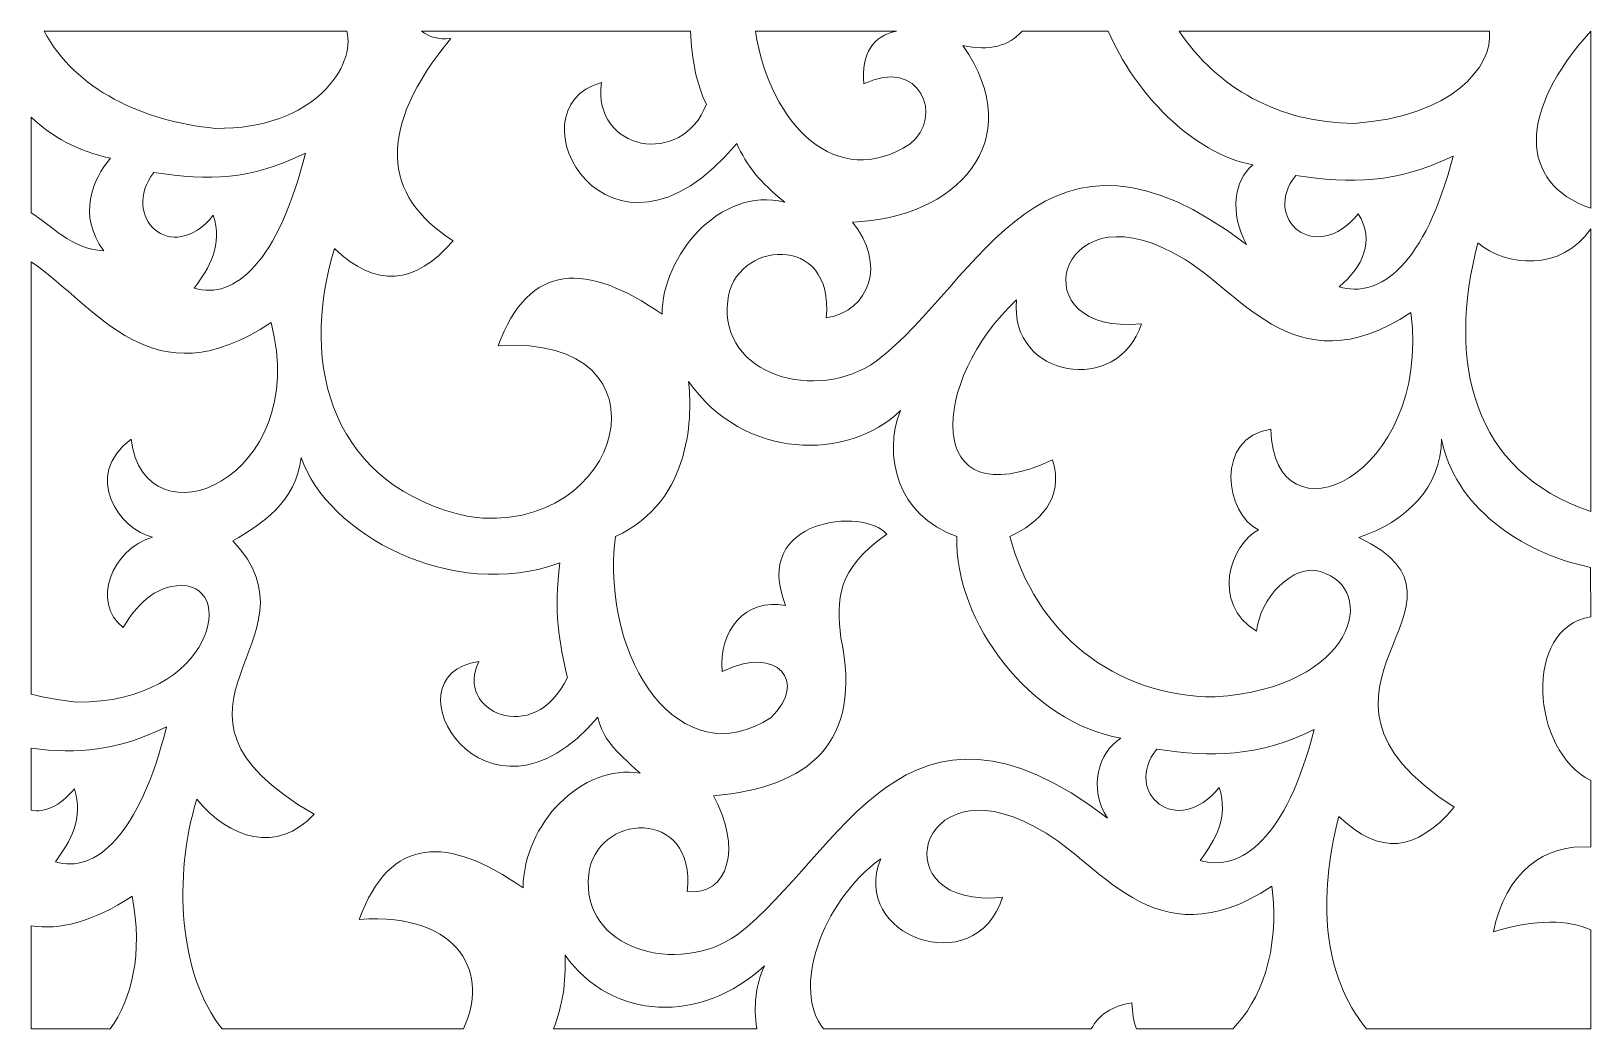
# Model space of a CAD drawing. Header units: centimetres. Extents: x -70 to 71, y -43 to 42.
# Drawn here: x -68.56 to -26.96, y 14.83 to 41.43 of the extents above; entities that cross this region are included whole.
import ezdxf

# ---------------------------------------------------------------- set-up
doc = ezdxf.new("R2010")
doc.units = ezdxf.units.CM
doc.header["$MEASUREMENT"] = 0
doc.layers.add('layer 1', color=7, linetype='Continuous')

msp = doc.modelspace()

# ---------------------------------------------------------------- linework, layer by layer
at = {"layer": 'layer 1', "color": 30, "lineweight": 9}
for points, knots in [([(-60.14596, 41.42501), (-59.89953, 40.53493), (-60.97078, 38.80502), (-63.65371, 38.83263), (-63.65371, 38.83263), (-65.59878, 39.03267), (-67.37849, 39.85664), (-68.21913, 41.42501), (-68.21913, 41.42501), (-68.21913, 41.42501), (-60.14596, 41.42501), (-60.14596, 41.42501)], [0, 0, 0, 0, 0.25, 0.25, 0.25, 0.25, 0.5, 0.5, 0.5, 0.5, 1, 1, 1, 1]), ([(-50.97733, 41.42501), (-50.94659, 40.6836), (-50.81146, 39.97106), (-50.55513, 39.48264), (-50.55513, 39.48264), (-51.19657, 37.76836), (-53.60879, 38.23449), (-53.35337, 40.05693), (-53.35337, 40.05693), (-55.88374, 39.37324), (-53.14943, 34.36342), (-49.74442, 38.43141), (-49.74442, 38.43141), (-49.48391, 37.85214), (-49.13555, 37.39757), (-48.46527, 36.8696), (-48.46527, 36.8696), (-50.20309, 37.29373), (-51.73808, 35.42164), (-51.73887, 33.8769), (-51.73887, 33.8769), (-53.73984, 35.27593), (-55.28842, 35.28028), (-56.10762, 33.03606), (-56.10762, 33.03606), (-51.28845, 33.36864), (-52.73926, 27.89795), (-56.89909, 28.48157), (-56.89909, 28.48157), (-60.4787, 29.26424), (-61.45481, 32.44062), (-60.47637, 35.62864), (-60.47637, 35.62864), (-59.37892, 34.57776), (-58.32366, 34.64782), (-57.31061, 35.83885), (-57.31061, 35.83885), (-59.21244, 37.0491), (-59.35488, 38.80961), (-57.37393, 41.23424), (-57.37393, 41.23424), (-57.702, 41.19398), (-57.95624, 41.2709), (-58.15125, 41.42501), (-58.15125, 41.42501), (-58.15125, 41.42501), (-50.97733, 41.42501), (-50.97733, 41.42501)], [0, 0, 0, 0, 0.07692308, 0.07692308, 0.07692308, 0.07692308, 0.15384615, 0.15384615, 0.15384615, 0.15384615, 0.23076923, 0.23076923, 0.23076923, 0.23076923, 0.30769231, 0.30769231, 0.30769231, 0.30769231, 0.38461538, 0.38461538, 0.38461538, 0.38461538, 0.46153846, 0.46153846, 0.46153846, 0.46153846, 0.53846154, 0.53846154, 0.53846154, 0.53846154, 0.61538462, 0.61538462, 0.61538462, 0.61538462, 0.69230769, 0.69230769, 0.69230769, 0.69230769, 0.76923077, 0.76923077, 0.76923077, 0.76923077, 0.84615385, 0.84615385, 0.84615385, 0.84615385, 1, 1, 1, 1]), ([(-39.83933, 41.42501), (-39.13679, 39.8019), (-37.59735, 38.15489), (-35.97735, 37.86278), (-35.97735, 37.86278), (-36.47603, 37.44905), (-36.60923, 36.57725), (-36.14762, 35.73596), (-36.14762, 35.73596), (-41.58139, 39.88116), (-43.22127, 34.78287), (-46.02782, 32.62268), (-46.02782, 32.62268), (-47.60805, 31.50731), (-50.22476, 32.24285), (-49.98444, 34.23406), (-49.98444, 34.23406), (-49.83672, 35.83957), (-47.12511, 36.09063), (-47.35725, 33.77867), (-47.35725, 33.77867), (-46.20332, 33.9642), (-45.74187, 35.22063), (-46.66088, 36.33585), (-46.66088, 36.33585), (-43.92014, 36.42625), (-41.91015, 38.47196), (-43.71716, 41.04737), (-43.71716, 41.04737), (-43.0055, 40.87738), (-42.47069, 41.04159), (-42.13491, 41.42501), (-42.13491, 41.42501), (-42.13491, 41.42501), (-39.83933, 41.42501), (-39.83933, 41.42501)], [0, 0, 0, 0, 0.1, 0.1, 0.1, 0.1, 0.2, 0.2, 0.2, 0.2, 0.3, 0.3, 0.3, 0.3, 0.4, 0.4, 0.4, 0.4, 0.5, 0.5, 0.5, 0.5, 0.6, 0.6, 0.6, 0.6, 0.7, 0.7, 0.7, 0.7, 0.8, 0.8, 0.8, 0.8, 1, 1, 1, 1]), ([(-45.48799, 41.42501), (-46.1012, 41.30913), (-46.43075, 40.82494), (-46.35723, 40.02356), (-46.35723, 40.02356), (-44.87002, 40.74673), (-44.19643, 39.14862), (-45.12276, 38.42095), (-45.12276, 38.42095), (-47.06864, 37.14027), (-48.85925, 38.92106), (-49.24743, 41.42501), (-49.24743, 41.42501), (-49.24743, 41.42501), (-45.48799, 41.42501), (-45.48799, 41.42501)], [0, 0, 0, 0, 0.2, 0.2, 0.2, 0.2, 0.4, 0.4, 0.4, 0.4, 0.6, 0.6, 0.6, 0.6, 1, 1, 1, 1]), ([(-29.66912, 41.42501), (-29.568, 40.47811), (-30.67916, 39.13663), (-33.28064, 38.96816), (-33.28064, 38.96816), (-35.28805, 38.98407), (-36.93621, 39.91103), (-37.94073, 41.42501), (-37.94073, 41.42501), (-37.94073, 41.42501), (-29.66912, 41.42501), (-29.66912, 41.42501)], [0, 0, 0, 0, 0.25, 0.25, 0.25, 0.25, 0.5, 0.5, 0.5, 0.5, 1, 1, 1, 1]), ([(-26.96512, 36.7027), (-26.96512, 36.7027), (-26.96837, 41.42501), (-26.96837, 41.42501), (-26.96837, 41.42501), (-28.89545, 39.28563), (-28.90148, 37.3803), (-26.96512, 36.7027)], [0, 0, 0, 0, 0.33333333, 0.33333333, 0.33333333, 0.33333333, 1, 1, 1, 1]), ([(-68.56466, 39.13236), (-68.01732, 38.61613), (-67.3245, 38.22315), (-66.45233, 38.0369), (-66.45233, 38.0369), (-66.93591, 37.46855), (-67.32868, 36.52164), (-66.63133, 35.57055), (-66.63133, 35.57055), (-67.5053, 35.61281), (-68.0458, 36.26599), (-68.56466, 36.58193), (-68.56466, 36.58193), (-68.56466, 36.58193), (-68.56466, 39.13236), (-68.56466, 39.13236)], [0, 0, 0, 0, 0.2, 0.2, 0.2, 0.2, 0.4, 0.4, 0.4, 0.4, 0.6, 0.6, 0.6, 0.6, 1, 1, 1, 1]), ([(-63.70686, 36.51981), (-63.44836, 35.73164), (-63.80709, 35.11862), (-64.21331, 34.57565), (-64.21331, 34.57565), (-63.13711, 34.24251), (-61.97387, 35.28536), (-61.24584, 38.17497), (-61.24584, 38.17497), (-62.75992, 37.44147), (-63.8053, 37.43627), (-65.28951, 37.65828), (-65.28951, 37.65828), (-66.21028, 36.49315), (-64.82277, 35.13291), (-63.70686, 36.51981)], [0, 0, 0, 0, 0.2, 0.2, 0.2, 0.2, 0.4, 0.4, 0.4, 0.4, 0.6, 0.6, 0.6, 0.6, 1, 1, 1, 1]), ([(-33.17107, 36.55576), (-32.70713, 35.83607), (-33.04874, 35.13745), (-33.67752, 34.6116), (-33.67752, 34.6116), (-32.60132, 34.27846), (-31.3683, 35.20696), (-30.64027, 38.09656), (-30.64027, 38.09656), (-32.15436, 37.36306), (-33.35273, 37.35709), (-34.83694, 37.57909), (-34.83694, 37.57909), (-35.75771, 36.41396), (-34.28698, 35.16886), (-33.17107, 36.55576)], [0, 0, 0, 0, 0.2, 0.2, 0.2, 0.2, 0.4, 0.4, 0.4, 0.4, 0.6, 0.6, 0.6, 0.6, 1, 1, 1, 1]), ([(-42.46118, 27.95164), (-41.67553, 28.31593), (-41.00212, 28.95187), (-41.32171, 29.99229), (-41.32171, 29.99229), (-44.82462, 28.37719), (-44.57571, 32.14269), (-42.28088, 34.26397), (-42.28088, 34.26397), (-42.50247, 32.17135), (-39.55974, 31.68191), (-38.94774, 33.62624), (-38.94774, 33.62624), (-42.19815, 33.28258), (-41.24094, 37.22709), (-38.10638, 35.51367), (-38.10638, 35.51367), (-36.36669, 34.67502), (-34.95344, 31.8253), (-31.76251, 33.92089), (-31.76251, 33.92089), (-31.21674, 29.51108), (-35.43909, 27.65082), (-35.49756, 30.81075), (-35.49756, 30.81075), (-37.00403, 30.60904), (-36.72169, 28.53414), (-35.82421, 28.13143), (-35.82421, 28.13143), (-36.57506, 27.75062), (-37.11837, 26.17374), (-35.88028, 25.42478), (-35.88028, 25.42478), (-35.80502, 26.28945), (-34.89711, 27.2547), (-34.17893, 27.01455), (-34.17893, 27.01455), (-32.60497, 26.56221), (-33.24883, 23.91538), (-36.98692, 23.6733), (-36.98692, 23.6733), (-39.70756, 23.69487), (-41.76834, 25.38986), (-42.46118, 27.95164)], [0, 0, 0, 0, 0.08333333, 0.08333333, 0.08333333, 0.08333333, 0.16666667, 0.16666667, 0.16666667, 0.16666667, 0.25, 0.25, 0.25, 0.25, 0.33333333, 0.33333333, 0.33333333, 0.33333333, 0.41666667, 0.41666667, 0.41666667, 0.41666667, 0.5, 0.5, 0.5, 0.5, 0.58333333, 0.58333333, 0.58333333, 0.58333333, 0.66666667, 0.66666667, 0.66666667, 0.66666667, 0.75, 0.75, 0.75, 0.75, 0.83333333, 0.83333333, 0.83333333, 0.83333333, 1, 1, 1, 1]), ([(-26.96466, 28.61988), (-30.13712, 29.6829), (-30.8058, 32.60635), (-29.97794, 35.78189), (-29.97794, 35.78189), (-29.2199, 35.1476), (-27.76484, 35.00322), (-26.96466, 36.15549), (-26.96466, 36.15549), (-26.96466, 36.15549), (-26.96466, 28.61988), (-26.96466, 28.61988)], [0, 0, 0, 0, 0.25, 0.25, 0.25, 0.25, 0.5, 0.5, 0.5, 0.5, 1, 1, 1, 1]), ([(-68.56466, 35.27388), (-66.77384, 34.05347), (-65.35242, 31.53639), (-62.16602, 33.65892), (-62.16602, 33.65892), (-61.07726, 29.44881), (-65.53859, 27.63637), (-65.90107, 30.54878), (-65.90107, 30.54878), (-67.22917, 29.56052), (-66.18555, 28.11393), (-65.32662, 27.93543), (-65.32662, 27.93543), (-66.42566, 27.61361), (-66.96796, 26.18702), (-66.1097, 25.52397), (-66.1097, 25.52397), (-65.90396, 25.90929), (-65.37313, 26.59146), (-64.69323, 26.63792), (-64.69323, 26.63792), (-63.02301, 26.81572), (-63.65355, 23.49962), (-67.35999, 23.53777), (-67.35999, 23.53777), (-67.77138, 23.58008), (-68.17536, 23.65031), (-68.56466, 23.74958), (-68.56466, 23.74958), (-68.56466, 23.74958), (-68.56466, 35.27388), (-68.56466, 35.27388)], [0, 0, 0, 0, 0.11111111, 0.11111111, 0.11111111, 0.11111111, 0.22222222, 0.22222222, 0.22222222, 0.22222222, 0.33333333, 0.33333333, 0.33333333, 0.33333333, 0.44444444, 0.44444444, 0.44444444, 0.44444444, 0.55555556, 0.55555556, 0.55555556, 0.55555556, 0.66666667, 0.66666667, 0.66666667, 0.66666667, 0.77777778, 0.77777778, 0.77777778, 0.77777778, 1, 1, 1, 1]), ([(-51.03089, 32.08754), (-49.56304, 29.97849), (-46.76862, 29.95964), (-45.38068, 31.31196), (-45.38068, 31.31196), (-45.85103, 30.12555), (-45.47098, 28.50552), (-43.87831, 27.95453), (-43.87831, 27.95453), (-43.93885, 25.68264), (-41.9055, 22.97893), (-39.49924, 22.5761), (-39.49924, 22.5761), (-40.10065, 22.19661), (-40.38105, 21.23732), (-39.8539, 20.4411), (-39.8539, 20.4411), (-45.28767, 24.5863), (-46.92755, 19.48801), (-49.73411, 17.32782), (-49.73411, 17.32782), (-51.31433, 16.21245), (-53.93105, 16.94799), (-53.69073, 18.9392), (-53.69073, 18.9392), (-53.543, 20.54471), (-50.83139, 20.79577), (-51.06353, 18.48381), (-51.06353, 18.48381), (-49.96096, 18.36119), (-49.60223, 19.66898), (-50.36716, 21.04099), (-50.36716, 21.04099), (-47.81634, 21.25283), (-46.36623, 22.45992), (-46.97043, 25.24782), (-46.97043, 25.24782), (-47.07521, 26.28136), (-47.1065, 27.05737), (-45.74319, 28.01245), (-45.74319, 28.01245), (-46.34018, 28.73676), (-49.38528, 28.4439), (-48.4413, 26.11238), (-48.4413, 26.11238), (-49.52344, 26.31746), (-50.23158, 25.43727), (-50.132, 24.35205), (-50.132, 24.35205), (-48.64479, 25.07523), (-47.83941, 24.06628), (-48.82905, 23.12609), (-48.82905, 23.12609), (-51.22412, 21.54976), (-53.38393, 24.61153), (-52.983, 27.95103), (-52.983, 27.95103), (-50.8844, 28.90454), (-50.93696, 31.29517), (-51.03089, 32.08754)], [0, 0, 0, 0, 0.0625, 0.0625, 0.0625, 0.0625, 0.125, 0.125, 0.125, 0.125, 0.1875, 0.1875, 0.1875, 0.1875, 0.25, 0.25, 0.25, 0.25, 0.3125, 0.3125, 0.3125, 0.3125, 0.375, 0.375, 0.375, 0.375, 0.4375, 0.4375, 0.4375, 0.4375, 0.5, 0.5, 0.5, 0.5, 0.5625, 0.5625, 0.5625, 0.5625, 0.625, 0.625, 0.625, 0.625, 0.6875, 0.6875, 0.6875, 0.6875, 0.75, 0.75, 0.75, 0.75, 0.8125, 0.8125, 0.8125, 0.8125, 0.875, 0.875, 0.875, 0.875, 1, 1, 1, 1]), ([(-32.9485, 14.82503), (-34.11566, 16.24703), (-34.25238, 18.30767), (-33.68422, 20.48703), (-33.68422, 20.48703), (-32.58676, 19.43615), (-31.62068, 19.54373), (-30.60763, 20.73477), (-30.60763, 20.73477), (-35.57331, 23.91106), (-29.37723, 26.13742), (-33.15362, 27.92916), (-33.15362, 27.92916), (-31.90083, 28.3305), (-30.94298, 29.27721), (-30.94561, 30.54735), (-30.94561, 30.54735), (-30.61171, 28.78982), (-28.86989, 27.51645), (-26.96845, 27.12625), (-26.96845, 27.12625), (-26.96845, 27.12625), (-26.9652, 25.81331), (-26.9652, 25.81331), (-26.9652, 25.81331), (-28.78661, 25.51615), (-28.55912, 22.2341), (-26.96812, 21.44734), (-26.96812, 21.44734), (-26.96812, 21.44734), (-26.96466, 19.66622), (-26.96466, 19.66622), (-26.96466, 19.66622), (-28.19004, 19.77721), (-29.25117, 18.98462), (-29.56291, 17.40652), (-29.56291, 17.40652), (-28.41634, 17.76225), (-27.55769, 17.72759), (-26.96465, 17.46268), (-26.96465, 17.46268), (-26.96465, 17.46268), (-26.96466, 14.82503), (-26.96466, 14.82503), (-26.96466, 14.82503), (-26.96466, 14.82503), (-32.9485, 14.82503), (-32.9485, 14.82503)], [0, 0, 0, 0, 0.07692308, 0.07692308, 0.07692308, 0.07692308, 0.15384615, 0.15384615, 0.15384615, 0.15384615, 0.23076923, 0.23076923, 0.23076923, 0.23076923, 0.30769231, 0.30769231, 0.30769231, 0.30769231, 0.38461538, 0.38461538, 0.38461538, 0.38461538, 0.46153846, 0.46153846, 0.46153846, 0.46153846, 0.53846154, 0.53846154, 0.53846154, 0.53846154, 0.61538462, 0.61538462, 0.61538462, 0.61538462, 0.69230769, 0.69230769, 0.69230769, 0.69230769, 0.76923077, 0.76923077, 0.76923077, 0.76923077, 0.84615385, 0.84615385, 0.84615385, 0.84615385, 1, 1, 1, 1]), ([(-63.46764, 14.82503), (-64.63224, 16.23222), (-64.77855, 18.89691), (-64.14841, 20.95009), (-64.14841, 20.95009), (-63.29063, 19.88209), (-61.9957, 19.48991), (-61.01689, 20.54399), (-61.01689, 20.54399), (-65.93909, 23.40623), (-60.64111, 25.15678), (-63.18474, 27.8356), (-63.18474, 27.8356), (-62.43834, 28.26398), (-61.48893, 28.88261), (-61.36495, 30.05812), (-61.36495, 30.05812), (-60.68177, 28.0327), (-57.33836, 26.19406), (-54.46039, 27.2496), (-54.46039, 27.2496), (-54.63427, 25.95161), (-54.48043, 25.12499), (-54.26141, 24.18778), (-54.26141, 24.18778), (-55.15378, 22.31641), (-57.29112, 23.29467), (-56.62421, 24.62155), (-56.62421, 24.62155), (-59.20334, 24.25629), (-56.42072, 19.61343), (-53.4507, 23.13655), (-53.4507, 23.13655), (-53.30582, 22.5251), (-53.02882, 22.28891), (-52.32563, 21.64323), (-52.32563, 21.64323), (-53.88288, 21.89752), (-55.43082, 20.28086), (-55.44516, 18.58204), (-55.44516, 18.58204), (-57.44612, 19.98107), (-58.9947, 19.98542), (-59.8139, 17.7412), (-59.8139, 17.7412), (-57.05084, 17.93187), (-56.34891, 16.21487), (-57.03694, 14.82502), (-57.03694, 14.82502), (-57.03694, 14.82502), (-63.46764, 14.82503), (-63.46764, 14.82503)], [0, 0, 0, 0, 0.07142857, 0.07142857, 0.07142857, 0.07142857, 0.14285714, 0.14285714, 0.14285714, 0.14285714, 0.21428571, 0.21428571, 0.21428571, 0.21428571, 0.28571429, 0.28571429, 0.28571429, 0.28571429, 0.35714286, 0.35714286, 0.35714286, 0.35714286, 0.42857143, 0.42857143, 0.42857143, 0.42857143, 0.5, 0.5, 0.5, 0.5, 0.57142857, 0.57142857, 0.57142857, 0.57142857, 0.64285714, 0.64285714, 0.64285714, 0.64285714, 0.71428571, 0.71428571, 0.71428571, 0.71428571, 0.78571429, 0.78571429, 0.78571429, 0.78571429, 0.85714286, 0.85714286, 0.85714286, 0.85714286, 1, 1, 1, 1]), ([(-68.56466, 22.30438), (-67.29878, 22.14969), (-66.31546, 22.21965), (-64.95212, 22.88011), (-64.95212, 22.88011), (-65.68015, 19.99051), (-66.8434, 18.94765), (-67.91959, 19.28079), (-67.91959, 19.28079), (-67.51337, 19.82375), (-67.15464, 20.43678), (-67.41314, 21.22495), (-67.41314, 21.22495), (-67.80018, 20.74393), (-68.2199, 20.59337), (-68.56466, 20.65052), (-68.56466, 20.65052), (-68.56466, 20.65052), (-68.56466, 22.30438), (-68.56466, 22.30438)], [0, 0, 0, 0, 0.16666667, 0.16666667, 0.16666667, 0.16666667, 0.33333333, 0.33333333, 0.33333333, 0.33333333, 0.5, 0.5, 0.5, 0.5, 0.66666667, 0.66666667, 0.66666667, 0.66666667, 1, 1, 1, 1]), ([(-36.87735, 21.2609), (-36.61885, 20.47273), (-36.97758, 19.85971), (-37.3838, 19.31674), (-37.3838, 19.31674), (-36.30761, 18.9836), (-35.07458, 19.9121), (-34.34655, 22.8017), (-34.34655, 22.8017), (-35.86064, 22.0682), (-37.05901, 22.06223), (-38.54322, 22.28423), (-38.54322, 22.28423), (-39.46399, 21.1191), (-37.99327, 19.874), (-36.87735, 21.2609)], [0, 0, 0, 0, 0.2, 0.2, 0.2, 0.2, 0.4, 0.4, 0.4, 0.4, 0.6, 0.6, 0.6, 0.6, 1, 1, 1, 1]), ([(-47.42813, 14.82501), (-48.27553, 15.83693), (-47.51035, 18.19561), (-45.90574, 19.3599), (-45.90574, 19.3599), (-46.75263, 17.31613), (-43.39461, 16.05057), (-42.65402, 18.33138), (-42.65402, 18.33138), (-45.90443, 17.98772), (-44.94722, 21.93223), (-41.81266, 20.21881), (-41.81266, 20.21881), (-40.07297, 19.38016), (-38.65973, 16.53044), (-35.46879, 18.62603), (-35.46879, 18.62603), (-35.25256, 16.87875), (-35.78488, 15.57941), (-36.51015, 14.82502), (-36.51015, 14.82502), (-36.51015, 14.82502), (-39.08401, 14.82503), (-39.08401, 14.82503), (-39.08401, 14.82503), (-39.15591, 15.01704), (-39.19834, 15.24691), (-39.20384, 15.51589), (-39.20384, 15.51589), (-39.74377, 15.4436), (-40.09568, 15.17922), (-40.28825, 14.82504), (-40.28825, 14.82504), (-40.28825, 14.82504), (-47.42813, 14.82501), (-47.42813, 14.82501)], [0, 0, 0, 0, 0.1, 0.1, 0.1, 0.1, 0.2, 0.2, 0.2, 0.2, 0.3, 0.3, 0.3, 0.3, 0.4, 0.4, 0.4, 0.4, 0.5, 0.5, 0.5, 0.5, 0.6, 0.6, 0.6, 0.6, 0.7, 0.7, 0.7, 0.7, 0.8, 0.8, 0.8, 0.8, 1, 1, 1, 1]), ([(-68.56466, 17.56967), (-67.81274, 17.46133), (-66.94239, 17.65125), (-65.8723, 18.36406), (-65.8723, 18.36406), (-65.57206, 16.80755), (-65.89493, 15.60882), (-66.45654, 14.82503), (-66.45654, 14.82503), (-66.45654, 14.82503), (-68.56466, 14.82503), (-68.56466, 14.82503), (-68.56466, 14.82503), (-68.56466, 14.82503), (-68.56466, 17.56967), (-68.56466, 17.56967)], [0, 0, 0, 0, 0.2, 0.2, 0.2, 0.2, 0.4, 0.4, 0.4, 0.4, 0.6, 0.6, 0.6, 0.6, 1, 1, 1, 1]), ([(-54.62995, 14.82503), (-54.40203, 15.40509), (-54.29171, 16.06386), (-54.32568, 16.79268), (-54.32568, 16.79268), (-53.07719, 15.03014), (-50.68726, 14.94514), (-49.00798, 16.50324), (-49.00798, 16.50324), (-49.23545, 16.01194), (-49.30759, 15.41195), (-49.20584, 14.82503), (-49.20584, 14.82503), (-49.20584, 14.82503), (-54.62995, 14.82503), (-54.62995, 14.82503)], [0, 0, 0, 0, 0.2, 0.2, 0.2, 0.2, 0.4, 0.4, 0.4, 0.4, 0.6, 0.6, 0.6, 0.6, 1, 1, 1, 1])]:
    msp.add_open_spline(points, degree=3, knots=knots, dxfattribs=at)

doc.saveas('drawing.dxf')
